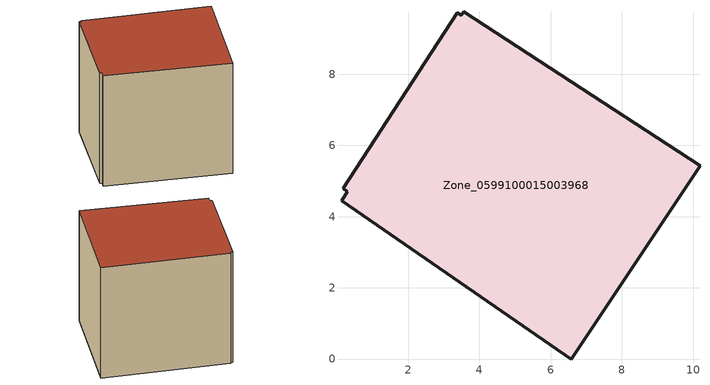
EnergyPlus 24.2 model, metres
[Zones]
Zone_0599100015003968
 floor ground (C_G): 3.38,9.73 3.5,9.65 3.56,9.75 10.2,5.43 6.58,0 0.13,4.44 0.29,4.7 0.17,4.79 z0.86
 wall outside (C_F): 6.58,0 10.2,5.43 3.56,9.75 3.5,9.65 3.38,9.73 0.17,4.79 0.29,4.7 0.13,4.44 6.58,0 z0.86:8.6
 roof outside (C_R): 3.5,9.65 3.38,9.73 0.17,4.79 0.29,4.7 0.13,4.44 6.58,0 10.2,5.43 3.56,9.75 z8.6
[BUILDING]
Pand.0599100015003968: North Axis=0; Terrain=City; Loads Convergence Tolerance Value=0.04; Temperature Convergence Tolerance Value=0.4; Solar Distribution=FullExterior; Maximum Number of Warmup Days=25; Minimum Number of Warmup Days=1
[Site:Location]
Rotterdam.The.Hague.AP_ZH_NLD Design_Conditions: Latitude=51.96; Longitude=4.45; Time Zone=1; Elevation=-4.5
[SITE:GROUNDTEMPERATURE:BUILDINGSURFACE]
18, 18, 18, 18, 18, 18, 18, 18, 18, 18, 18, 18
[MATERIAL] Thermal Absorptance=0.9; Solar Absorptance=0.7; Visible Absorptance=0.7
Name | Roughness | Thickness | Conductivity | Density | Specific Heat
G.TC.1965-1974 | MediumSmooth | 0.15 | 0.882353 | 540 | 1210
F.TC.1965-1974 | Rough | 0.3 | 0.697674 | 1920 | 840
R.TC.1965-1974 | MediumRough | 0.2 | 0.232558 | 1500 | 1000
[CONSTRUCTION]
C_G: G.TC.1965-1974
C_F: F.TC.1965-1974
C_R: R.TC.1965-1974
[ZONE]
Zone_0599100015003968: Type=1; Multiplier=1; Ceiling Height=Autocalculate; Volume=Autocalculate; Floor Area=autocalculate; Part of Total Floor Area=Yes
[ZONEINFILTRATION:DESIGNFLOWRATE]
Infil_Zone_0599100015003968: Zone or ZoneList or Space or SpaceList=Zone_0599100015003968; Schedule=AlwaysOn; Design Flow Rate Calculation Method=Flow/Area; Flow Rate per Floor Area=0.003; Constant Term Coefficient=1; Temperature Term Coefficient=0; Velocity Term Coefficient=0; Velocity Squared Term Coefficient=0
[HVACTEMPLATE:ZONE:IDEALLOADSAIRSYSTEM]
Zone_0599100015003968: Maximum Heating Supply Air Temperature=50; Minimum Cooling Supply Air Temperature=13; Maximum Heating Supply Air Humidity Ratio=0.0156; Minimum Cooling Supply Air Humidity Ratio=0.0077; Heating Limit=NoLimit; Cooling Limit=NoLimit; Dehumidification Control Type=ConstantSensibleHeatRatio; Cooling Sensible Heat Ratio=0.7; Dehumidification Setpoint=60; Humidification Control Type=None; Humidification Setpoint=30; Outdoor Air Method=None; Outdoor Air Flow Rate per Person=0.00944; Outdoor Air Flow Rate per Zone Floor Area=0; Outdoor Air Flow Rate per Zone=0; Demand Controlled Ventilation Type=None; Outdoor Air Economizer Type=NoEconomizer; Heat Recovery Type=None; Sensible Heat Recovery Effectiveness=0.7; Latent Heat Recovery Effectiveness=0.65
[ZONECONTROL:THERMOSTAT]
ThermostatControl_Zone_0599100015003968: Zone or ZoneList=Zone_0599100015003968; Control Type Schedule=DualSetpointControlType; Control 1=Thermostat_Zone_0599100015003968; Temperature Difference Between Cutout And Setpoint=0
[THERMOSTATSETPOINT:DUALSETPOINT]
Thermostat_Zone_0599100015003968: Heating Setpoint Temperature Schedule=HeatingSetpoint_Zone_0599100015003968; Cooling Setpoint Temperature Schedule=CoolingSetpoint_Zone_0599100015003968
[SCHEDULE:COMPACT]
HeatingSetpoint_Zone_0599100015003968: Through: 12/31, For: AllDays, Until: 24:00, 21
CoolingSetpoint_Zone_0599100015003968: Through: 12/31, For: AllDays, Until: 24:00, 24
DualSetpointControlType: Through: 12/31, For: AllDays, Until: 24:00, 4
AlwaysOn: Through: 12/31, For: AllDays, Until: 24:00, 1
